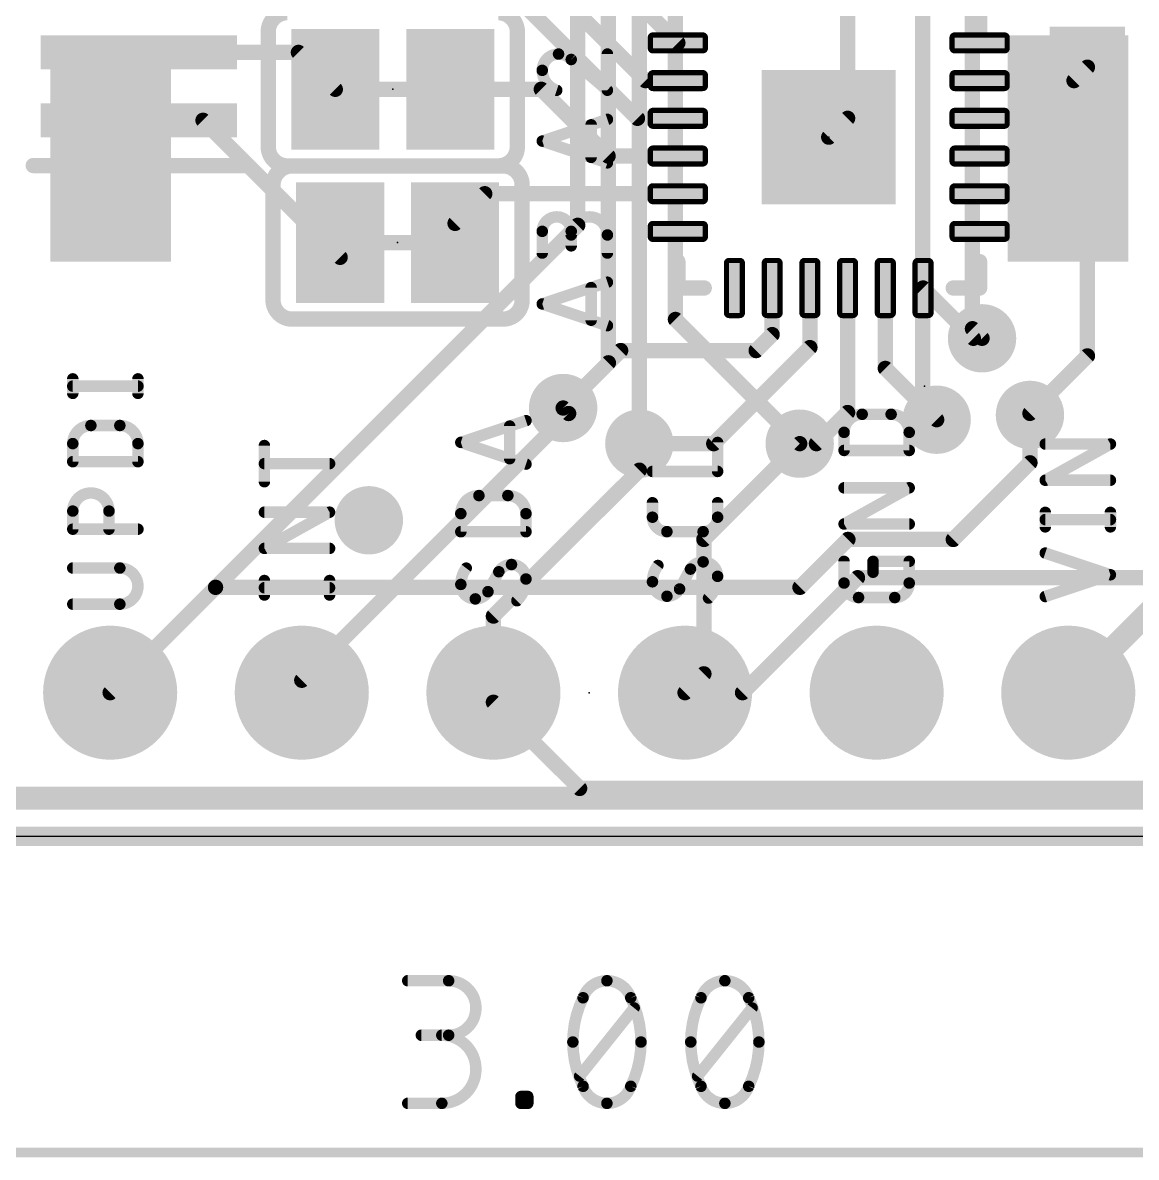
# Model space of a CAD drawing. Extents: x -44.1 to 38.2, y -17 to 24.8.
# Drawn here: x -7.51 to 7.25, y -15.05 to -0.01 of the extents above; entities that cross this region are included whole.
import ezdxf

# ---------------------------------------------------------------- set-up
doc = ezdxf.new("R2010")
doc.units = 0
for name, color, linetype in [('1', 12, 'CONTINUOUS'), ('16', 5, 'CONTINUOUS'), ('17', 110, 'CONTINUOUS'), ('18', 110, 'CONTINUOUS'), ('20', 53, 'CONTINUOUS'), ('21', 40, 'CONTINUOUS'), ('23', 40, 'CONTINUOUS'), ('24', 6, 'CONTINUOUS'), ('47', 253, 'CONTINUOUS')]:
    doc.layers.add(name, color=color, linetype=linetype)

# ---------------------------------------------------------------- blocks, each defined once
blk = doc.blocks.new('RECT128000X44800R50')
at = {"const_width": 0.07}
blk.add_lwpolyline([(0.365, -0.07), (0.365, 0.07, 0.4142), (0.33, 0.105), (-0.33, 0.105, 0.4142), (-0.365, 0.07), (-0.365, -0.07, 0.4142), (-0.33, -0.105), (0.33, -0.105, 0.4142)], format="xyb", close=True, dxfattribs=at)
blk.add_solid([(-0.3475, -0.0875), (0.3475, -0.0875), (-0.3475, 0.0875), (0.3475, 0.0875)])
blk = doc.blocks.new('RECT')
blk.add_solid([(-0.5, -0.5), (0.5, -0.5), (-0.5, 0.5), (0.5, 0.5)])
blk = doc.blocks.new('ROUNDP')
at = {"const_width": 0.5}
blk.add_lwpolyline([(0, -0.25, 1), (0, 0.25, 1), (0, -0.25)], format="xyb", dxfattribs=at)
blk = doc.blocks.new('ROUNDV')
at = {"const_width": 0.5}
blk.add_lwpolyline([(0, -0.25, 1), (0, 0.25, 1), (0, -0.25)], format="xyb", dxfattribs=at)

msp = doc.modelspace()

# ---------------------------------------------------------------- linework, layer by layer
at = {"layer": '1'}
for points, const_width in [([(5.175, 3.79), (5.175, -0.274)], 0.2032), ([(0.639, -1.274), (-1.778, 1.143)], 0.2032), ([(-0.222, 1.123), (1.175, -0.274)], 0.2032), ([(-0.635, 0.6059), (0.745, -0.774)], 0.2032), ([(3.425, 0.476), (3.425, -1.274)], 0.2032), ([(-5.119, -0.4), (-3.8545, -0.4)], 0.2032), ([(-3.8545, -0.4), (-3.3655, -0.889)], 0.2032), ([(6.426, -0.774), (6.604, -0.596)], 0.2032), ([(6.604, -0.596), (6.604, -4.4244)], 0.2032), ([(0.745, -0.774), (1.175, -0.774)], 0.2032), ([(5.175, -0.774), (6.426, -0.774)], 0.2032), ([(-1.8415, -0.889), (-0.635, -0.889)], 0.2032), ([(-0.635, -0.889), (0.25, -1.774)], 0.2032), ([(-3.302, -3.117), (-5.119, -1.3)], 0.2032), ([(1.175, -1.274), (0.639, -1.274)], 0.2032), ([(3.425, -1.274), (3.175, -1.524)], 0.2032), ([(0.25, -1.774), (1.175, -1.774)], 0.2032), ([(-1.385, -2.274), (-1.778, -2.667)], 0.2032), ([(-1.385, -2.274), (1.175, -2.274)], 0.2032), ([(-1.778, -2.921), (-1.778, -2.667)], 0.2032), ([(-3.302, -2.921), (-3.302, -3.117)], 0.2032), ([(2.425, -3.524), (2.425, -4.1417)], 0.2032), ([(2.925, -3.524), (2.925, -4.314)], 0.2032), ([(3.425, -3.524), (3.425, -5.175)], 0.2032), ([(3.925, -3.524), (3.925, -4.5901)], 0.2032), ([(4.425, -3.524), (5.092, -4.191)], 0.2032), ([(2.425, -4.1417), (2.2132, -4.3535)], 0.2032), ([(2.925, -4.314), (1.651, -5.588)], 0.2032), ([(5.092, -4.191), (5.207, -4.191)], 0.2032), ([(0.4165, -4.3535), (-0.3455, -5.1155)], 0.2032), ([(2.2132, -4.3535), (0.4165, -4.3535)], 0.2032), ([(6.604, -4.4244), (5.842, -5.1864)], 0.2032), ([(4.6054, -5.2705), (3.925, -4.5901)], 0.2032), ([(-0.2726, -5.1884), (-3.81, -8.7257)], 0.2032), ([(-0.3455, -5.1155), (-0.2726, -5.1884)], 0.2032), ([(3.425, -5.175), (3.012, -5.588)], 0.2032), ([(5.842, -5.1864), (5.842, -5.207)], 0.2032), ([(0.6644, -5.588), (1.651, -5.588)], 0.2032), ([(0.6644, -5.588), (0.6644, -5.9396)], 0.2032), ([(1.52, -6.858), (2.79, -5.588)], 0.2032), ([(2.79, -5.588), (3.012, -5.588)], 0.2032), ([(0.6644, -5.9396), (-1.27, -7.874)], 0.2032), ([(1.52, -6.858), (1.52, -8.64)], 0.2032), ([(6.35, -8.89), (8.255, -6.985)], 0.3048), ([(-1.27, -7.874), (-1.27, -8.89)], 0.2032), ([(1.27, -8.89), (1.52, -8.64)], 0.2032), ([(-3.81, -8.89), (-3.81, -8.7257)], 0.2032), ([(-1.27, -8.89), (-1.27, -9.017)], 0.2032), ([(-0.127, -10.16), (-1.27, -9.017)], 0.2032), ([(13.589, -10.16), (-0.127, -10.16)], 0.2032), ([(38.1, -10.795), (-38.1, -10.795)], 0.254)]:
    msp.add_lwpolyline(points, dxfattribs=dict(at, const_width=const_width))
for points, const_width in [([(-5.119, -0.3492, 1), (-5.119, -0.4508)], 0.1016), ([(-3.8186, -0.3641, 1), (-3.8904, -0.4359)], 0.1016), ([(-3.8545, -0.4508, 1), (-3.8545, -0.3492)], 0.1016), ([(1.1391, -0.3099, 1), (1.2109, -0.2381)], 0.1016), ([(5.1242, -0.274, 1), (5.2258, -0.274)], 0.1016), ([(6.6548, -0.596, 1), (6.5532, -0.596)], 0.1016), ([(6.6399, -0.6319, 1), (6.5681, -0.5601)], 0.1016), ([(0.745, -0.7232, 1), (0.745, -0.8248)], 0.1016), ([(0.709, -0.8099, 1), (0.7809, -0.7381)], 0.1016), ([(1.175, -0.8248, 1), (1.175, -0.7232)], 0.1016), ([(5.175, -0.7232, 1), (5.175, -0.8248)], 0.1016), ([(6.3901, -0.7381, 1), (6.4619, -0.8099)], 0.1016), ([(6.426, -0.8248, 1), (6.426, -0.7232)], 0.1016), ([(-3.4014, -0.9249, 1), (-3.3296, -0.8531)], 0.1016), ([(-1.8415, -0.8382, 1), (-1.8415, -0.9398)], 0.1016), ([(-0.5991, -0.8531, 1), (-0.6709, -0.9249)], 0.1016), ([(-0.635, -0.9398, 1), (-0.635, -0.8382)], 0.1016), ([(-5.0831, -1.2641, 1), (-5.1549, -1.3359)], 0.1016), ([(0.639, -1.2232, 1), (0.639, -1.3248)], 0.1016), ([(0.6031, -1.3099, 1), (0.6749, -1.2381)], 0.1016), ([(1.175, -1.3248, 1), (1.175, -1.2232)], 0.1016), ([(3.4609, -1.3099, 1), (3.3891, -1.2381)], 0.1016), ([(3.3742, -1.274, 1), (3.4758, -1.274)], 0.1016), ([(3.1391, -1.4881, 1), (3.2109, -1.5599)], 0.1016), ([(0.25, -1.7232, 1), (0.25, -1.8248)], 0.1016), ([(0.2141, -1.8099, 1), (0.2859, -1.7381)], 0.1016), ([(1.175, -1.8248, 1), (1.175, -1.7232)], 0.1016), ([(-1.385, -2.2232, 1), (-1.385, -2.3248)], 0.1016), ([(-1.3491, -2.3099, 1), (-1.4209, -2.2381)], 0.1016), ([(1.175, -2.3248, 1), (1.175, -2.2232)], 0.1016), ([(-1.7272, -2.667, 1), (-1.8288, -2.667)], 0.1016), ([(-1.8139, -2.6311, 1), (-1.7421, -2.7029)], 0.1016), ([(-3.2512, -2.921, 1), (-3.3528, -2.921)], 0.1016), ([(-1.8288, -2.921, 1), (-1.7272, -2.921)], 0.1016), ([(-3.3528, -3.117, 1), (-3.2512, -3.117)], 0.1016), ([(-3.3379, -3.1529, 1), (-3.2661, -3.0811)], 0.1016), ([(2.4758, -3.524, 1), (2.3742, -3.524)], 0.1016), ([(2.9758, -3.524, 1), (2.8742, -3.524)], 0.1016), ([(3.4758, -3.524, 1), (3.3742, -3.524)], 0.1016), ([(3.9758, -3.524, 1), (3.8742, -3.524)], 0.1016), ([(4.4609, -3.4881, 1), (4.3891, -3.5599)], 0.1016), ([(2.4609, -4.1776, 1), (2.3891, -4.1058)], 0.1016), ([(2.3742, -4.1417, 1), (2.4758, -4.1417)], 0.1016), ([(2.9609, -4.3499, 1), (2.8891, -4.2781)], 0.1016), ([(5.092, -4.1402, 1), (5.092, -4.2418)], 0.1016), ([(5.0561, -4.2269, 1), (5.1279, -4.1551)], 0.1016), ([(5.207, -4.2418, 1), (5.207, -4.1402)], 0.1016), ([(0.4165, -4.3027, 1), (0.4165, -4.4043)], 0.1016), ([(0.4524, -4.3894, 1), (0.3806, -4.3176)], 0.1016), ([(2.1773, -4.3176, 1), (2.2491, -4.3894)], 0.1016), ([(2.2132, -4.4043, 1), (2.2132, -4.3027)], 0.1016), ([(2.8742, -4.314, 1), (2.9758, -4.314)], 0.1016), ([(6.6399, -4.4604, 1), (6.5681, -4.3885)], 0.1016), ([(3.9609, -4.5542, 1), (3.8891, -4.626)], 0.1016), ([(6.5532, -4.4244, 1), (6.6548, -4.4244)], 0.1016), ([(3.8742, -4.5901, 1), (3.9758, -4.5901)], 0.1016), ([(-0.3096, -5.0796, 1), (-0.3814, -5.1514)], 0.1016), ([(-0.3814, -5.0796, 1), (-0.3096, -5.1514)], 0.1016), ([(-0.2367, -5.2243, 1), (-0.3086, -5.1524)], 0.1016), ([(-0.3086, -5.2243, 1), (-0.2367, -5.1524)], 0.1016), ([(3.4609, -5.2109, 1), (3.3891, -5.1391)], 0.1016), ([(5.8928, -5.1864, 1), (5.7912, -5.1864)], 0.1016), ([(5.8061, -5.1505, 1), (5.8779, -5.2224)], 0.1016), ([(3.3742, -5.175, 1), (3.4758, -5.175)], 0.1016), ([(4.5695, -5.3064, 1), (4.6413, -5.2346)], 0.1016), ([(5.7912, -5.207, 1), (5.8928, -5.207)], 0.1016), ([(0.6644, -5.5372, 1), (0.6644, -5.6388)], 0.1016), ([(0.7152, -5.588, 1), (0.6136, -5.588)], 0.1016), ([(1.6151, -5.5521, 1), (1.6869, -5.6239)], 0.1016), ([(1.651, -5.6388, 1), (1.651, -5.5372)], 0.1016), ([(2.79, -5.5372, 1), (2.79, -5.6388)], 0.1016), ([(2.8259, -5.6239, 1), (2.7541, -5.5521)], 0.1016), ([(2.9761, -5.5521, 1), (3.0479, -5.6239)], 0.1016), ([(3.012, -5.6388, 1), (3.012, -5.5372)], 0.1016), ([(0.7003, -5.9755, 1), (0.6285, -5.9037)], 0.1016), ([(0.6136, -5.9396, 1), (0.7152, -5.9396)], 0.1016), ([(1.5708, -6.858, 1), (1.4692, -6.858)], 0.1016), ([(1.4841, -6.8221, 1), (1.5559, -6.8939)], 0.1016), ([(-1.2192, -7.874, 1), (-1.3208, -7.874)], 0.1016), ([(-1.3059, -7.8381, 1), (-1.2341, -7.9099)], 0.1016), ([(1.5559, -8.6759, 1), (1.4841, -8.6041)], 0.1016), ([(-3.7592, -8.7257, 1), (-3.8608, -8.7257)], 0.1016), ([(-3.8459, -8.6898, 1), (-3.7741, -8.7616)], 0.1016), ([(1.4692, -8.64, 1), (1.5708, -8.64)], 0.1016), ([(-3.8608, -8.89, 1), (-3.7592, -8.89)], 0.1016), ([(-1.2192, -8.89, 1), (-1.3208, -8.89)], 0.1016), ([(-1.3208, -8.89, 1), (-1.2192, -8.89)], 0.1016), ([(1.2341, -8.8541, 1), (1.3059, -8.9259)], 0.1016), ([(6.2961, -8.8361, 1), (6.4039, -8.9439)], 0.1524), ([(-1.2341, -8.9811, 1), (-1.3059, -9.0529)], 0.1016), ([(-1.3208, -9.017, 1), (-1.2192, -9.017)], 0.1016), ([(-0.127, -10.1092, 1), (-0.127, -10.2108)], 0.1016), ([(-0.1629, -10.1959, 1), (-0.0911, -10.1241)], 0.1016)]:
    msp.add_lwpolyline(points, format="xyb", dxfattribs=dict(at, const_width=const_width))
at = {"layer": '16'}
for points, const_width in [([(1.143, 8.763), (1.143, -3.941)], 0.2032), ([(0.6644, 7.3366), (0.6644, -5.588)], 0.2032), ([(0.254, 6.985), (0.254, -4.516)], 0.2032), ([(-0.1524, 6.6897), (-0.1524, -2.6924)], 0.2032), ([(4.4196, 3.4036), (4.4196, -5.2705)], 0.2032), ([(5.08, 3.4893), (5.08, -4.064)], 0.2032), ([(-0.1524, -2.6924), (-4.953, -7.493)], 0.2032), ([(1.143, -3.941), (2.79, -5.588)], 0.2032), ([(5.207, -4.191), (5.08, -4.064)], 0.2032), ([(0.254, -4.516), (-0.3455, -5.1155)], 0.2032), ([(5.842, -5.842), (5.842, -5.207)], 0.2032), ([(4.6054, -5.2705), (4.4196, -5.2705)], 0.2032), ([(5.842, -5.842), (4.826, -6.858)], 0.2032), ([(2.794, -7.493), (3.429, -6.858)], 0.2032), ([(3.429, -6.858), (4.826, -6.858)], 0.2032), ([(3.556, -7.366), (2.032, -8.89)], 0.2032), ([(7.366, -7.366), (3.556, -7.366)], 0.2032), ([(-4.953, -7.493), (-6.35, -8.89)], 0.2032), ([(-4.953, -7.493), (2.794, -7.493)], 0.2032), ([(2.032, -8.89), (1.27, -8.89)], 0.2032), ([(-11.43, -10.287), (8.803, -10.287)], 0.3048), ([(38.1, -10.795), (-38.1, -10.795)], 0.254)]:
    msp.add_lwpolyline(points, dxfattribs=dict(at, const_width=const_width))
at = {"layer": '16', "const_width": 0.1016}
for points in [[(-0.2032, -2.6924, 1), (-0.1016, -2.6924)], [(-0.1165, -2.7283, 1), (-0.1883, -2.6565)], [(1.1789, -3.9051, 1), (1.1071, -3.9769)], [(1.0922, -3.941, 1), (1.1938, -3.941)], [(5.1159, -4.0281, 1), (5.0441, -4.0999)], [(5.0292, -4.064, 1), (5.1308, -4.064)], [(5.1711, -4.2269, 1), (5.2429, -4.1551)], [(0.2032, -4.516, 1), (0.3048, -4.516)], [(0.2899, -4.5519, 1), (0.2181, -4.4801)], [(-0.3814, -5.0796, 1), (-0.3096, -5.1514)], [(5.8928, -5.207, 1), (5.7912, -5.207)], [(4.4196, -5.2197, 1), (4.4196, -5.3213)], [(4.3688, -5.2705, 1), (4.4704, -5.2705)], [(4.6054, -5.3213, 1), (4.6054, -5.2197)], [(0.6136, -5.588, 1), (0.7152, -5.588)], [(2.7541, -5.6239, 1), (2.8259, -5.5521)], [(5.7912, -5.842, 1), (5.8928, -5.842)], [(5.8779, -5.8779, 1), (5.8061, -5.8061)], [(3.429, -6.8072, 1), (3.429, -6.9088)], [(3.4649, -6.8939, 1), (3.3931, -6.8221)], [(4.826, -6.9088, 1), (4.826, -6.8072)], [(4.7901, -6.8221, 1), (4.8619, -6.8939)], [(3.556, -7.3152, 1), (3.556, -7.4168)], [(3.5919, -7.4019, 1), (3.5201, -7.3301)], [(-4.953, -7.4422, 1), (-4.953, -7.5438)], [(-4.9889, -7.4571, 1), (-4.9171, -7.5289)], [(-4.9171, -7.5289, 1), (-4.9889, -7.4571)], [(2.7581, -7.4571, 1), (2.8299, -7.5289)], [(2.794, -7.5438, 1), (2.794, -7.4422)], [(-6.3859, -8.8541, 1), (-6.3141, -8.9259)], [(1.27, -8.8392, 1), (1.27, -8.9408)], [(1.9961, -8.8541, 1), (2.0679, -8.9259)], [(2.032, -8.9408, 1), (2.032, -8.8392)]]:
    msp.add_lwpolyline(points, format="xyb", dxfattribs=at)
at = {"layer": '20'}
msp.add_line((35.56, -10.795), (-35.56, -10.795), dxfattribs=at)
at = {"layer": '21'}
for points, const_width in [([(-4.0005, 0.127, 0.4142), (-4.2545, -0.127)], 0.2032), ([(-0.9525, -0.127, 0.4142), (-1.2065, 0.127)], 0.2032), ([(-4.2037, -0.127, 1), (-4.3053, -0.127)], 0.1016), ([(-4.3053, -0.127, 1), (-4.2037, -0.127)], 0.1016), ([(-0.9017, -0.127, 1), (-1.0033, -0.127)], 0.1016), ([(-1.0033, -0.127, 1), (-0.9017, -0.127)], 0.1016), ([(-0.4064, -0.4219, 0.4142), (-0.6223, -0.6378)], 0.1524), ([(-0.2385, -0.4939, 0.2053), (-0.4064, -0.4219)], 0.1524), ([(-0.4064, -0.3838, 1), (-0.4064, -0.46)], 0.0762), ([(-0.4064, -0.46, 1), (-0.4064, -0.3838)], 0.0762), ([(-0.2138, -0.4649, 1), (-0.2632, -0.5229)], 0.0762), ([(-0.2661, -0.5202, 1), (-0.2109, -0.4676)], 0.0762), ([(0.2794, -0.4219, 1), (0.2032, -0.4219)], 0.0762), ([(-0.6223, -0.6378, 0.3252), (-0.4304, -0.9017)], 0.1524), ([(-0.5842, -0.6378, 1), (-0.6604, -0.6378)], 0.0762), ([(-0.6604, -0.6378, 1), (-0.5842, -0.6378)], 0.0762), ([(-0.4421, -0.9379, 1), (-0.4186, -0.8655)], 0.0762), ([(0.2032, -0.9017, 1), (0.2794, -0.9017)], 0.0762), ([(0.2166, -0.9307, 1), (0.266, -0.8727)], 0.0762), ([(0.0635, -1.3603, 1), (-0.0127, -1.3603)], 0.0762), ([(0.2533, -1.3245, 1), (0.2293, -1.2522)], 0.0762), ([(-0.6103, -1.5401, 1), (-0.6343, -1.6124)], 0.0762), ([(-0.6343, -1.5401, 1), (-0.6103, -1.6124)], 0.0762), ([(-4.2545, -1.651, 0.4142), (-4.0005, -1.905)], 0.2032), ([(-4.2037, -1.651, 1), (-4.3053, -1.651)], 0.1016), ([(-4.3053, -1.651, 1), (-4.2037, -1.651)], 0.1016), ([(-1.2065, -1.905, 0.4142), (-0.9525, -1.651)], 0.2032), ([(-0.9017, -1.651, 1), (-1.0033, -1.651)], 0.1016), ([(-1.0033, -1.651, 1), (-0.9017, -1.651)], 0.1016), ([(-7.369, -1.8492, 1), (-7.369, -1.9508)], 0.1016), ([(-4.569, -1.9508, 1), (-4.569, -1.8492)], 0.1016), ([(-3.937, -1.905, 0.4142), (-4.191, -2.159)], 0.2032), ([(-4.0005, -1.8542, 1), (-4.0005, -1.9558)], 0.1016), ([(-4.0005, -1.9558, 1), (-4.0005, -1.8542)], 0.1016), ([(-3.937, -1.8542, 1), (-3.937, -1.9558)], 0.1016), ([(-3.937, -1.9558, 1), (-3.937, -1.8542)], 0.1016), ([(-1.2065, -1.8542, 1), (-1.2065, -1.9558)], 0.1016), ([(-1.2065, -1.9558, 1), (-1.2065, -1.8542)], 0.1016), ([(-0.889, -2.159, 0.4142), (-1.143, -1.905)], 0.2032), ([(-1.143, -1.8542, 1), (-1.143, -1.9558)], 0.1016), ([(-1.143, -1.9558, 1), (-1.143, -1.8542)], 0.1016), ([(-0.0127, -1.7921, 1), (0.0635, -1.7921)], 0.0762), ([(0.2293, -1.9002, 1), (0.2533, -1.8279)], 0.0762), ([(-4.1402, -2.159, 1), (-4.2418, -2.159)], 0.1016), ([(-0.8382, -2.159, 1), (-0.9398, -2.159)], 0.1016), ([(-4.2418, -2.159, 1), (-4.1402, -2.159)], 0.1016), ([(-0.9398, -2.159, 1), (-0.8382, -2.159)], 0.1016), ([(-0.2385, -2.7728, 1), (-0.6223, -2.7728)], 0.1524), ([(0.2413, -2.8208, 1), (-0.2385, -2.8208)], 0.1524), ([(-0.5842, -2.7728, 1), (-0.6604, -2.7728)], 0.0762), ([(-0.2004, -2.7728, 1), (-0.2766, -2.7728)], 0.0762), ([(-0.6604, -2.7728, 1), (-0.5842, -2.7728)], 0.0762), ([(-0.2766, -2.7728, 1), (-0.2004, -2.7728)], 0.0762), ([(-0.2766, -2.8208, 1), (-0.2004, -2.8208)], 0.0762), ([(0.2794, -2.8208, 1), (0.2032, -2.8208)], 0.0762), ([(0.2032, -2.8208, 1), (0.2794, -2.8208)], 0.0762), ([(-0.2766, -2.9647, 1), (-0.2004, -2.9647)], 0.0762), ([(-0.6604, -3.0607, 1), (-0.5842, -3.0607)], 0.0762), ([(0.2032, -3.0607, 1), (0.2794, -3.0607)], 0.0762), ([(1.2258, -3.174, 1), (1.1242, -3.174)], 0.1016), ([(5.2258, -3.174, 1), (5.1242, -3.174)], 0.1016), ([(0.0635, -3.5193, 1), (-0.0127, -3.5193)], 0.0762), ([(0.2533, -3.4835, 1), (0.2293, -3.4112)], 0.0762), ([(1.175, -3.4732, 1), (1.175, -3.5748)], 0.1016), ([(1.525, -3.5748, 1), (1.525, -3.4732)], 0.1016), ([(4.825, -3.4732, 1), (4.825, -3.5748)], 0.1016), ([(5.175, -3.5748, 1), (5.175, -3.4732)], 0.1016), ([(-4.191, -3.683, 0.4142), (-3.937, -3.937)], 0.2032), ([(-4.1402, -3.683, 1), (-4.2418, -3.683)], 0.1016), ([(-1.143, -3.937, 0.4142), (-0.889, -3.683)], 0.2032), ([(-0.8382, -3.683, 1), (-0.9398, -3.683)], 0.1016), ([(1.1242, -3.524, 1), (1.2258, -3.524)], 0.1016), ([(5.1242, -3.524, 1), (5.2258, -3.524)], 0.1016), ([(-4.2418, -3.683, 1), (-4.1402, -3.683)], 0.1016), ([(-0.9398, -3.683, 1), (-0.8382, -3.683)], 0.1016), ([(-0.6103, -3.6991, 1), (-0.6343, -3.7714)], 0.0762), ([(-0.6343, -3.6991, 1), (-0.6103, -3.7714)], 0.0762), ([(-3.937, -3.8862, 1), (-3.937, -3.9878)], 0.1016), ([(-3.937, -3.9878, 1), (-3.937, -3.8862)], 0.1016), ([(-1.143, -3.8862, 1), (-1.143, -3.9878)], 0.1016), ([(-1.143, -3.9878, 1), (-1.143, -3.8862)], 0.1016), ([(-0.0127, -3.9511, 1), (0.0635, -3.9511)], 0.0762), ([(0.2293, -4.0592, 1), (0.2533, -3.9869)], 0.0762), ([(-6.8072, -4.7292, 1), (-6.8834, -4.7292)], 0.0762), ([(-5.9436, -4.7292, 1), (-6.0198, -4.7292)], 0.0762), ([(-6.8453, -4.7871, 1), (-6.8453, -4.8633)], 0.0762), ([(-5.9817, -4.8633, 1), (-5.9817, -4.7871)], 0.0762), ([(-6.8834, -4.9211, 1), (-6.8072, -4.9211)], 0.0762), ([(-6.0198, -4.9211, 1), (-5.9436, -4.9211)], 0.0762), ([(-0.8262, -5.3196, 1), (-0.8502, -5.2473)], 0.0762), ([(3.6181, -5.1983, 0.4142), (3.3782, -5.4381)], 0.1524), ([(3.6181, -5.1602, 1), (3.6181, -5.2364)], 0.0762), ([(3.6181, -5.2364, 1), (3.6181, -5.1602)], 0.0762), ([(4.2418, -5.4381, 0.4142), (4.0019, -5.1983)], 0.1524), ([(4.0019, -5.1602, 1), (4.0019, -5.2364)], 0.0762), ([(4.0019, -5.2364, 1), (4.0019, -5.1602)], 0.0762), ([(-6.6054, -5.3473, 0.4142), (-6.8453, -5.5872)], 0.1524), ([(-6.6054, -5.3092, 1), (-6.6054, -5.3854)], 0.0762), ([(-6.6054, -5.3854, 1), (-6.6054, -5.3092)], 0.0762), ([(-5.9817, -5.5872, 0.4142), (-6.2216, -5.3473)], 0.1524), ([(-6.2216, -5.3092, 1), (-6.2216, -5.3854)], 0.0762), ([(-6.2216, -5.3854, 1), (-6.2216, -5.3092)], 0.0762), ([(-1.016, -5.3555, 1), (-1.0922, -5.3555)], 0.0762), ([(3.4163, -5.4381, 1), (3.3401, -5.4381)], 0.0762), ([(3.3401, -5.4381, 1), (3.4163, -5.4381)], 0.0762), ([(4.2799, -5.4381, 1), (4.2037, -5.4381)], 0.0762), ([(4.2037, -5.4381, 1), (4.2799, -5.4381)], 0.0762), ([(-6.8072, -5.5872, 1), (-6.8834, -5.5872)], 0.0762), ([(-6.8834, -5.5872, 1), (-6.8072, -5.5872)], 0.0762), ([(-5.9436, -5.5872, 1), (-6.0198, -5.5872)], 0.0762), ([(-6.0198, -5.5872, 1), (-5.9436, -5.5872)], 0.0762), ([(-4.2672, -5.6131, 1), (-4.3434, -5.6131)], 0.0762), ([(-1.6898, -5.5352, 1), (-1.7138, -5.6075)], 0.0762), ([(-1.7138, -5.5352, 1), (-1.6898, -5.6075)], 0.0762), ([(1.7399, -5.5726, 1), (1.6637, -5.5726)], 0.0762), ([(6.0452, -5.5553, 1), (6.0452, -5.6315)], 0.0762), ([(6.9273, -5.6267, 1), (6.8903, -5.5601)], 0.0762), ([(6.9088, -5.6315, 1), (6.9088, -5.5553)], 0.0762), ([(3.3782, -5.6399, 1), (3.3782, -5.7161)], 0.0762), ([(3.3401, -5.678, 1), (3.4163, -5.678)], 0.0762), ([(4.2037, -5.678, 1), (4.2799, -5.678)], 0.0762), ([(4.2418, -5.7161, 1), (4.2418, -5.6399)], 0.0762), ([(-6.8453, -5.7889, 1), (-6.8453, -5.8651)], 0.0762), ([(-6.8834, -5.827, 1), (-6.8072, -5.827)], 0.0762), ([(-6.0198, -5.827, 1), (-5.9436, -5.827)], 0.0762), ([(-5.9817, -5.8651, 1), (-5.9817, -5.7889)], 0.0762), ([(-4.3053, -5.8149, 1), (-4.3053, -5.8911)], 0.0762), ([(-3.4417, -5.8911, 1), (-3.4417, -5.8149)], 0.0762), ([(-1.0922, -5.7873, 1), (-1.016, -5.7873)], 0.0762), ([(-0.8502, -5.8954, 1), (-0.8262, -5.8231)], 0.0762), ([(0.8382, -5.9183, 1), (0.8382, -5.9945)], 0.0762), ([(1.6637, -5.9564, 1), (1.7399, -5.9564)], 0.0762), ([(1.7018, -5.9945, 1), (1.7018, -5.9183)], 0.0762), ([(6.0452, -6.035, 1), (6.0452, -6.1112)], 0.0762), ([(6.0267, -6.0398, 1), (6.0637, -6.1064)], 0.0762), ([(6.9088, -6.1112, 1), (6.9088, -6.035)], 0.0762), ([(-6.3655, -6.4821, 1), (-6.8453, -6.4821)], 0.1524), ([(-4.3434, -6.0929, 1), (-4.2672, -6.0929)], 0.0762), ([(3.3782, -6.1355, 1), (3.3782, -6.2117)], 0.0762), ([(4.2603, -6.2069, 1), (4.2233, -6.1403)], 0.0762), ([(4.2418, -6.2117, 1), (4.2418, -6.1355)], 0.0762), ([(-1.4619, -6.2763, 0.4142), (-1.7018, -6.5162)], 0.1524), ([(-1.4619, -6.2382, 1), (-1.4619, -6.3144)], 0.0762), ([(-1.4619, -6.3144, 1), (-1.4619, -6.2382)], 0.0762), ([(-0.8382, -6.5162, 0.4142), (-1.0781, -6.2763)], 0.1524), ([(-1.0781, -6.2382, 1), (-1.0781, -6.3144)], 0.0762), ([(-1.0781, -6.3144, 1), (-1.0781, -6.2382)], 0.0762), ([(0.8763, -6.3715, 1), (0.8001, -6.3715)], 0.0762), ([(1.7399, -6.3715, 1), (1.6637, -6.3715)], 0.0762), ([(-6.8072, -6.4821, 1), (-6.8834, -6.4821)], 0.0762), ([(-6.8834, -6.4821, 1), (-6.8072, -6.4821)], 0.0762), ([(-6.3274, -6.4821, 1), (-6.4036, -6.4821)], 0.0762), ([(-6.4036, -6.4821, 1), (-6.3274, -6.4821)], 0.0762), ([(-4.3053, -6.4589, 1), (-4.3053, -6.5351)], 0.0762), ([(-3.4232, -6.5303, 1), (-3.4602, -6.4637)], 0.0762), ([(-3.4417, -6.5351, 1), (-3.4417, -6.4589)], 0.0762), ([(-1.6637, -6.5162, 1), (-1.7399, -6.5162)], 0.0762), ([(-0.8001, -6.5162, 1), (-0.8763, -6.5162)], 0.0762), ([(6.0833, -6.4993, 1), (6.0071, -6.4993)], 0.0762), ([(6.9469, -6.4993, 1), (6.8707, -6.4993)], 0.0762), ([(-1.7399, -6.5162, 1), (-1.6637, -6.5162)], 0.0762), ([(-0.8763, -6.5162, 1), (-0.8001, -6.5162)], 0.0762), ([(0.8382, -6.5634, 0.4142), (1.0301, -6.7553)], 0.1524), ([(0.8763, -6.5634, 1), (0.8001, -6.5634)], 0.0762), ([(0.8001, -6.5634, 1), (0.8763, -6.5634)], 0.0762), ([(1.5099, -6.7553, 0.4142), (1.7018, -6.5634)], 0.1524), ([(1.7399, -6.5634, 1), (1.6637, -6.5634)], 0.0762), ([(1.6637, -6.5634, 1), (1.7399, -6.5634)], 0.0762), ([(3.3782, -6.6153, 1), (3.3782, -6.6915)], 0.0762), ([(3.3597, -6.6201, 1), (3.3967, -6.6867)], 0.0762), ([(4.2418, -6.6915, 1), (4.2418, -6.6153)], 0.0762), ([(6.0452, -6.5572, 1), (6.0452, -6.6334)], 0.0762), ([(6.9088, -6.6334, 1), (6.9088, -6.5572)], 0.0762), ([(-6.8453, -6.6839, 1), (-6.8453, -6.7601)], 0.0762), ([(-6.8834, -6.722, 1), (-6.8072, -6.722)], 0.0762), ([(-6.4036, -6.722, 1), (-6.3274, -6.722)], 0.0762), ([(-5.9817, -6.7601, 1), (-5.9817, -6.6839)], 0.0762), ([(-1.7018, -6.718, 1), (-1.7018, -6.7942)], 0.0762), ([(-1.7399, -6.7561, 1), (-1.6637, -6.7561)], 0.0762), ([(-0.8763, -6.7561, 1), (-0.8001, -6.7561)], 0.0762), ([(-0.8382, -6.7942, 1), (-0.8382, -6.718)], 0.0762), ([(1.0301, -6.7172, 1), (1.0301, -6.7934)], 0.0762), ([(1.0301, -6.7934, 1), (1.0301, -6.7172)], 0.0762), ([(1.5099, -6.7172, 1), (1.5099, -6.7934)], 0.0762), ([(1.5099, -6.7934, 1), (1.5099, -6.7172)], 0.0762), ([(6.0071, -6.6912, 1), (6.0833, -6.6912)], 0.0762), ([(6.8707, -6.6912, 1), (6.9469, -6.6912)], 0.0762), ([(-4.3053, -6.9387, 1), (-4.3053, -7.0149)], 0.0762), ([(-4.3238, -6.9435, 1), (-4.2868, -7.0101)], 0.0762), ([(-3.4417, -7.0149, 1), (-3.4417, -6.9387)], 0.0762), ([(6.0572, -7.0028, 1), (6.0332, -7.075)], 0.0762), ([(-6.8453, -7.1989, 1), (-6.8453, -7.2751)], 0.0762), ([(-6.2216, -7.7168, 1), (-6.2216, -7.237)], 0.1524), ([(-6.2216, -7.1989, 1), (-6.2216, -7.2751)], 0.0762), ([(-6.2216, -7.2751, 1), (-6.2216, -7.1989)], 0.0762), ([(-1.6298, -7.2387, 0.1623), (-1.7018, -7.4546)], 0.1524), ([(-1.5994, -7.2616, 1), (-1.6603, -7.2159)], 0.0762), ([(-1.0301, -7.1907, 0.2656), (-1.198, -7.2867)], 0.1524), ([(-1.1646, -7.3049, 1), (-1.2315, -7.2684)], 0.0762), ([(-0.8382, -7.3826, 0.4142), (-1.0301, -7.1907)], 0.1524), ([(-1.0301, -7.1526, 1), (-1.0301, -7.2288)], 0.0762), ([(-1.0301, -7.2288, 1), (-1.0301, -7.1526)], 0.0762), ([(0.9102, -7.2036, 0.1623), (0.8382, -7.4195)], 0.1524), ([(0.9406, -7.2265, 1), (0.8797, -7.1807)], 0.0762), ([(1.3091, -7.2322, 1), (1.3748, -7.2709)], 0.0762), ([(1.5099, -7.1556, 0.2656), (1.342, -7.2516)], 0.1524), ([(1.3754, -7.2698, 1), (1.3085, -7.2333)], 0.0762), ([(1.7018, -7.3475, 0.4142), (1.5099, -7.1556)], 0.1524), ([(1.5099, -7.1175, 1), (1.5099, -7.1937)], 0.0762), ([(1.5099, -7.1937, 1), (1.5099, -7.1175)], 0.0762), ([(3.4163, -7.149, 1), (3.3401, -7.149)], 0.0762), ([(3.8001, -7.149, 1), (3.7239, -7.149)], 0.0762), ([(3.762, -7.1109, 1), (3.762, -7.1871)], 0.0762), ([(4.2799, -7.149, 1), (4.2037, -7.149)], 0.0762), ([(4.2418, -7.1871, 1), (4.2418, -7.1109)], 0.0762), ([(-4.2672, -7.403, 1), (-4.3434, -7.403)], 0.0762), ([(-3.4036, -7.403, 1), (-3.4798, -7.403)], 0.0762), ([(-1.2309, -7.2673, 1), (-1.1652, -7.306)], 0.0762), ([(-0.9581, -7.6705, 0.2), (-0.8382, -7.3826)], 0.1524), ([(-0.8001, -7.3826, 1), (-0.8763, -7.3826)], 0.0762), ([(-0.8763, -7.3826, 1), (-0.8001, -7.3826)], 0.0762), ([(0.8382, -7.4195, 0.4142), (1.0301, -7.6114)], 0.1524), ([(0.8763, -7.4195, 1), (0.8001, -7.4195)], 0.0762), ([(1.5819, -7.6354, 0.2), (1.7018, -7.3475)], 0.1524), ([(1.7399, -7.3475, 1), (1.6637, -7.3475)], 0.0762), ([(1.6637, -7.3475, 1), (1.7399, -7.3475)], 0.0762), ([(3.3782, -7.4368, 0.4142), (3.5701, -7.6287)], 0.1524), ([(3.4163, -7.4368, 1), (3.3401, -7.4368)], 0.0762), ([(3.7239, -7.2929, 1), (3.8001, -7.2929)], 0.0762), ([(4.0499, -7.6287, 0.4142), (4.2418, -7.4368)], 0.1524), ([(4.2799, -7.4368, 1), (4.2037, -7.4368)], 0.0762), ([(6.9208, -7.3629, 1), (6.8968, -7.2906)], 0.0762), ([(6.8968, -7.3629, 1), (6.9208, -7.2906)], 0.0762), ([(-4.3053, -7.4608, 1), (-4.3053, -7.537)], 0.0762), ([(-3.4417, -7.537, 1), (-3.4417, -7.4608)], 0.0762), ([(-1.7018, -7.4546, 0.4142), (-1.5099, -7.6465)], 0.1524), ([(-1.6637, -7.4546, 1), (-1.7399, -7.4546)], 0.0762), ([(-1.7399, -7.4546, 1), (-1.6637, -7.4546)], 0.0762), ([(-1.5099, -7.6465, 0.2656), (-1.342, -7.5506)], 0.1524), ([(-1.3754, -7.5323, 1), (-1.3085, -7.5688)], 0.0762), ([(-1.3091, -7.5699, 1), (-1.3748, -7.5312)], 0.0762), ([(0.8001, -7.4195, 1), (0.8763, -7.4195)], 0.0762), ([(1.0301, -7.6114, 0.2656), (1.198, -7.5155)], 0.1524), ([(1.1646, -7.4972, 1), (1.2315, -7.5337)], 0.0762), ([(1.2309, -7.5348, 1), (1.1652, -7.4961)], 0.0762), ([(3.3401, -7.4368, 1), (3.4163, -7.4368)], 0.0762), ([(4.2037, -7.4368, 1), (4.2799, -7.4368)], 0.0762), ([(-6.8453, -7.6787, 1), (-6.8453, -7.7549)], 0.0762), ([(-6.2216, -7.6787, 1), (-6.2216, -7.7549)], 0.0762), ([(-6.2216, -7.7549, 1), (-6.2216, -7.6787)], 0.0762), ([(-4.3434, -7.5949, 1), (-4.2672, -7.5949)], 0.0762), ([(-3.4798, -7.5949, 1), (-3.4036, -7.5949)], 0.0762), ([(-1.5099, -7.6084, 1), (-1.5099, -7.6846)], 0.0762), ([(-1.5099, -7.6846, 1), (-1.5099, -7.6084)], 0.0762), ([(-0.985, -7.6435, 1), (-0.9313, -7.6976)], 0.0762), ([(1.0301, -7.5733, 1), (1.0301, -7.6495)], 0.0762), ([(1.0301, -7.6495, 1), (1.0301, -7.5733)], 0.0762), ([(1.555, -7.6084, 1), (1.6087, -7.6625)], 0.0762), ([(3.5701, -7.5906, 1), (3.5701, -7.6668)], 0.0762), ([(3.5701, -7.6668, 1), (3.5701, -7.5906)], 0.0762), ([(4.0499, -7.5906, 1), (4.0499, -7.6668)], 0.0762), ([(4.0499, -7.6668, 1), (4.0499, -7.5906)], 0.0762), ([(6.0332, -7.5785, 1), (6.0572, -7.6508)], 0.0762)]:
    msp.add_lwpolyline(points, format="xyb", dxfattribs=dict(at, const_width=const_width))
for points, const_width in [([(-4.2545, -0.127), (-4.2545, -1.651)], 0.2032), ([(-0.9525, -0.127), (-0.9525, -1.651)], 0.2032), ([(-0.2385, -0.4939), (0.2413, -0.9017)], 0.1524), ([(0.2413, -0.9017), (0.2413, -0.4219)], 0.1524), ([(-0.6223, -1.5762), (0.2413, -1.2883)], 0.1524), ([(0.0254, -1.3603), (0.0254, -1.7921)], 0.1524), ([(0.2413, -1.8641), (-0.6223, -1.5762)], 0.1524), ([(-4.569, -1.9), (-7.369, -1.9)], 0.2032), ([(-1.2065, -1.905), (-4.0005, -1.905)], 0.2032), ([(-3.937, -1.905), (-1.143, -1.905)], 0.2032), ([(-4.191, -2.159), (-4.191, -3.683)], 0.2032), ([(-0.889, -2.159), (-0.889, -3.683)], 0.2032), ([(-0.6223, -3.0607), (-0.6223, -2.7728)], 0.1524), ([(-0.2385, -2.7728), (-0.2385, -2.9647)], 0.1524), ([(0.2413, -3.0607), (0.2413, -2.8208)], 0.1524), ([(1.175, -3.174), (1.175, -3.524)], 0.2032), ([(5.175, -3.524), (5.175, -3.174)], 0.2032), ([(-0.6223, -3.7352), (0.2413, -3.4473)], 0.1524), ([(0.0254, -3.5193), (0.0254, -3.9511)], 0.1524), ([(1.525, -3.524), (1.175, -3.524)], 0.2032), ([(4.825, -3.524), (5.175, -3.524)], 0.2032), ([(0.2413, -4.0231), (-0.6223, -3.7352)], 0.1524), ([(-1.143, -3.937), (-3.937, -3.937)], 0.2032), ([(-6.8453, -4.9211), (-6.8453, -4.7292)], 0.1524), ([(-5.9817, -4.9211), (-5.9817, -4.7292)], 0.1524), ([(-6.8453, -4.8252), (-5.9817, -4.8252)], 0.1524), ([(-1.7018, -5.5714), (-0.8382, -5.2835)], 0.1524), ([(3.6181, -5.1983), (4.0019, -5.1983)], 0.1524), ([(-6.6054, -5.3473), (-6.2216, -5.3473)], 0.1524), ([(-1.0541, -5.3555), (-1.0541, -5.7873)], 0.1524), ([(3.3782, -5.678), (3.3782, -5.4381)], 0.1524), ([(4.2418, -5.4381), (4.2418, -5.678)], 0.1524), ([(-6.8453, -5.827), (-6.8453, -5.5872)], 0.1524), ([(-5.9817, -5.5872), (-5.9817, -5.827)], 0.1524), ([(-4.3053, -6.0929), (-4.3053, -5.6131)], 0.1524), ([(-0.8382, -5.8592), (-1.7018, -5.5714)], 0.1524), ([(1.7018, -5.9564), (1.7018, -5.5726)], 0.1524), ([(6.0452, -6.0731), (6.9088, -5.5934)], 0.1524), ([(6.9088, -5.5934), (6.0452, -5.5934)], 0.1524), ([(4.2418, -5.678), (3.3782, -5.678)], 0.1524), ([(-5.9817, -5.827), (-6.8453, -5.827)], 0.1524), ([(-3.4417, -5.853), (-4.3053, -5.853)], 0.1524), ([(0.8382, -5.9564), (1.7018, -5.9564)], 0.1524), ([(6.9088, -6.0731), (6.0452, -6.0731)], 0.1524), ([(3.3782, -6.6534), (4.2418, -6.1736)], 0.1524), ([(4.2418, -6.1736), (3.3782, -6.1736)], 0.1524), ([(-1.4619, -6.2763), (-1.0781, -6.2763)], 0.1524), ([(0.8382, -6.5634), (0.8382, -6.3715)], 0.1524), ([(1.7018, -6.3715), (1.7018, -6.5634)], 0.1524), ([(-6.8453, -6.722), (-6.8453, -6.4821)], 0.1524), ([(-6.3655, -6.4821), (-6.3655, -6.722)], 0.1524), ([(-4.3053, -6.9768), (-3.4417, -6.497)], 0.1524), ([(-3.4417, -6.497), (-4.3053, -6.497)], 0.1524), ([(-1.7018, -6.7561), (-1.7018, -6.5162)], 0.1524), ([(-0.8382, -6.5162), (-0.8382, -6.7561)], 0.1524), ([(6.0452, -6.6912), (6.0452, -6.4993)], 0.1524), ([(6.9088, -6.6912), (6.9088, -6.4993)], 0.1524), ([(4.2418, -6.6534), (3.3782, -6.6534)], 0.1524), ([(6.0452, -6.5953), (6.9088, -6.5953)], 0.1524), ([(-5.9817, -6.722), (-6.8453, -6.722)], 0.1524), ([(-0.8382, -6.7561), (-1.7018, -6.7561)], 0.1524), ([(1.5099, -6.7553), (1.0301, -6.7553)], 0.1524), ([(-3.4417, -6.9768), (-4.3053, -6.9768)], 0.1524), ([(6.9088, -7.3268), (6.0452, -7.0389)], 0.1524), ([(-6.2216, -7.237), (-6.8453, -7.237)], 0.1524), ([(-1.198, -7.2867), (-1.342, -7.5506)], 0.1524), ([(1.342, -7.2516), (1.198, -7.5155)], 0.1524), ([(3.3782, -7.4368), (3.3782, -7.149)], 0.1524), ([(3.762, -7.2929), (3.762, -7.149)], 0.1524), ([(3.762, -7.149), (4.2418, -7.149)], 0.1524), ([(4.2418, -7.149), (4.2418, -7.4368)], 0.1524), ([(-4.3053, -7.5949), (-4.3053, -7.403)], 0.1524), ([(-3.4417, -7.5949), (-3.4417, -7.403)], 0.1524), ([(6.0452, -7.6146), (6.9088, -7.3268)], 0.1524), ([(-4.3053, -7.4989), (-3.4417, -7.4989)], 0.1524), ([(-6.8453, -7.7168), (-6.2216, -7.7168)], 0.1524), ([(4.0499, -7.6287), (3.5701, -7.6287)], 0.1524)]:
    msp.add_lwpolyline(points, dxfattribs=dict(at, const_width=const_width))
at = {"layer": '23'}
for p in [(-2.6035, -0.889), (3.175, -1.524), (-2.54, -2.921)]:
    msp.add_point(p, dxfattribs=at)
at = {"layer": '24'}
for p in [(4.445, -4.826), (0, -8.89)]:
    msp.add_point(p, dxfattribs=at)
at = {"layer": '47'}
for points, const_width in [([(-2.4052, -12.7097), (-1.8633, -12.7097)], 0.1524), ([(-0.1265, -13.9741), (0.596, -13.0709)], 0.1524), ([(1.4366, -13.9741), (2.1591, -13.0709)], 0.1524), ([(-1.8633, -13.4322), (-2.2246, -13.4322)], 0.1524), ([(-2.4052, -14.3353), (-1.9536, -14.3353)], 0.1524), ([(-0.9046, -14.3353), (-0.9046, -14.245)], 0.1524), ([(-0.9046, -14.245), (-0.8143, -14.245)], 0.1524), ([(-0.8143, -14.3353), (-0.9046, -14.3353)], 0.1524), ([(-0.8143, -14.245), (-0.8143, -14.3353)], 0.1524), ([(38.035, -14.986), (-38.035, -14.986)], 0.13)]:
    msp.add_lwpolyline(points, dxfattribs=dict(at, const_width=const_width))
for points, const_width in [([(-2.4052, -12.6716, 1), (-2.4052, -12.7478)], 0.0762), ([(-1.8633, -13.4322, 1), (-1.8633, -12.7097)], 0.1524), ([(-1.8633, -12.6716, 1), (-1.8633, -12.7478)], 0.0762), ([(-1.8633, -12.7478, 1), (-1.8633, -12.6716)], 0.0762), ([(0.2347, -12.7097, 0.3205), (-0.0814, -12.9355)], 0.1524), ([(0.5508, -12.9355, 0.3205), (0.2347, -12.7097)], 0.1524), ([(0.2347, -12.6716, 1), (0.2347, -12.7478)], 0.0762), ([(0.2347, -12.7478, 1), (0.2347, -12.6716)], 0.0762), ([(1.7979, -12.7097, 0.3205), (1.4818, -12.9355)], 0.1524), ([(2.1139, -12.9355, 0.3205), (1.7979, -12.7097)], 0.1524), ([(1.7979, -12.6716, 1), (1.7979, -12.7478)], 0.0762), ([(1.7979, -12.7478, 1), (1.7979, -12.6716)], 0.0762), ([(-0.0814, -12.9355, 0.1139), (-0.2168, -13.5225)], 0.1524), ([(-0.1174, -12.9231, 1), (-0.0453, -12.9478)], 0.0762), ([(-0.0471, -12.9522, 1), (-0.1156, -12.9188)], 0.0762), ([(0.6863, -13.5225, 0.1139), (0.5508, -12.9355)], 0.1524), ([(0.5851, -12.9188, 1), (0.5166, -12.9522)], 0.0762), ([(0.5148, -12.9478, 1), (0.5869, -12.9231)], 0.0762), ([(1.4818, -12.9355, 0.1139), (1.3463, -13.5225)], 0.1524), ([(1.4457, -12.9231, 1), (1.5178, -12.9478)], 0.0762), ([(1.516, -12.9522, 1), (1.4475, -12.9188)], 0.0762), ([(2.2494, -13.5225, 0.1139), (2.1139, -12.9355)], 0.1524), ([(2.1482, -12.9188, 1), (2.0797, -12.9522)], 0.0762), ([(2.0779, -12.9478, 1), (2.15, -12.9231)], 0.0762), ([(0.6257, -13.0947, 1), (0.5662, -13.0471)], 0.0762), ([(2.1889, -13.0947, 1), (2.1293, -13.0471)], 0.0762), ([(-2.2246, -13.3941, 1), (-2.2246, -13.4703)], 0.0762), ([(-1.9536, -14.3353, 1), (-1.9536, -13.4322)], 0.1524), ([(-1.9536, -13.3941, 1), (-1.9536, -13.4703)], 0.0762), ([(-1.8633, -13.3941, 1), (-1.8633, -13.4703)], 0.0762), ([(-1.8633, -13.4703, 1), (-1.8633, -13.3941)], 0.0762), ([(-0.2168, -13.5225, 0.1139), (-0.0814, -14.1095)], 0.1524), ([(-0.1787, -13.5225, 1), (-0.2549, -13.5225)], 0.0762), ([(-0.2549, -13.5225, 1), (-0.1787, -13.5225)], 0.0762), ([(0.5508, -14.1095, 0.1139), (0.6863, -13.5225)], 0.1524), ([(0.7244, -13.5225, 1), (0.6482, -13.5225)], 0.0762), ([(0.6482, -13.5225, 1), (0.7244, -13.5225)], 0.0762), ([(1.3463, -13.5225, 0.1139), (1.4818, -14.1095)], 0.1524), ([(1.3844, -13.5225, 1), (1.3082, -13.5225)], 0.0762), ([(1.3082, -13.5225, 1), (1.3844, -13.5225)], 0.0762), ([(2.1139, -14.1095, 0.1139), (2.2494, -13.5225)], 0.1524), ([(2.2875, -13.5225, 1), (2.2113, -13.5225)], 0.0762), ([(2.2113, -13.5225, 1), (2.2875, -13.5225)], 0.0762), ([(-0.1563, -13.9503, 1), (-0.0968, -13.9979)], 0.0762), ([(1.4069, -13.9503, 1), (1.4664, -13.9979)], 0.0762), ([(-0.0814, -14.1095, 0.3205), (0.2347, -14.3353)], 0.1524), ([(-0.0453, -14.0972, 1), (-0.1174, -14.1219)], 0.0762), ([(-0.1156, -14.1262, 1), (-0.0471, -14.0928)], 0.0762), ([(0.2347, -14.3353, 0.3205), (0.5508, -14.1095)], 0.1524), ([(0.5166, -14.0928, 1), (0.5851, -14.1262)], 0.0762), ([(0.5869, -14.1219, 1), (0.5148, -14.0972)], 0.0762), ([(1.5178, -14.0972, 1), (1.4457, -14.1219)], 0.0762), ([(1.4818, -14.1095, 0.3205), (1.7979, -14.3353)], 0.1524), ([(1.4475, -14.1262, 1), (1.516, -14.0928)], 0.0762), ([(1.7979, -14.3353, 0.3205), (2.1139, -14.1095)], 0.1524), ([(2.0797, -14.0928, 1), (2.1482, -14.1262)], 0.0762), ([(2.15, -14.1219, 1), (2.0779, -14.0972)], 0.0762), ([(-2.4052, -14.2972, 1), (-2.4052, -14.3734)], 0.0762), ([(-1.9536, -14.2972, 1), (-1.9536, -14.3734)], 0.0762), ([(-1.9536, -14.3734, 1), (-1.9536, -14.2972)], 0.0762), ([(-0.8665, -14.245, 1), (-0.9427, -14.245)], 0.0762), ([(-0.9046, -14.2069, 1), (-0.9046, -14.2831)], 0.0762), ([(-0.9046, -14.2972, 1), (-0.9046, -14.3734)], 0.0762), ([(-0.7762, -14.245, 1), (-0.8524, -14.245)], 0.0762), ([(-0.8143, -14.2831, 1), (-0.8143, -14.2069)], 0.0762), ([(-0.8143, -14.3734, 1), (-0.8143, -14.2972)], 0.0762), ([(0.2347, -14.2972, 1), (0.2347, -14.3734)], 0.0762), ([(0.2347, -14.3734, 1), (0.2347, -14.2972)], 0.0762), ([(1.7979, -14.2972, 1), (1.7979, -14.3734)], 0.0762), ([(1.7979, -14.3734, 1), (1.7979, -14.2972)], 0.0762), ([(-0.9427, -14.3353, 1), (-0.8665, -14.3353)], 0.0762), ([(-0.8524, -14.3353, 1), (-0.7762, -14.3353)], 0.0762)]:
    msp.add_lwpolyline(points, format="xyb", dxfattribs=dict(at, const_width=const_width))

# ---------------------------------------------------------------- block references
at = {"layer": '1'}
for p, xscale, yscale, rotation in [((-3.3655, -0.889), 1.1684, 1.6002, 180), ((-1.8415, -0.889), 1.1684, 1.6002, 180), ((-6.819, -0.4), 0.45, 0.9, 90), ((-5.119, -0.4), 0.45, 0.9, 90), ((3.175, -1.524), 1.778, 1.778, 270), ((-6.819, -1.3), 0.45, 0.9, 90), ((-5.119, -1.3), 0.45, 0.9, 90), ((-3.302, -2.921), 1.1684, 1.6002, 180), ((-1.778, -2.921), 1.1684, 1.6002, 180)]:
    msp.add_blockref('RECT', p, dxfattribs=dict(at, xscale=xscale, yscale=yscale, rotation=rotation))
for p in [(1.175, -0.274), (1.175, -0.774), (1.175, -1.274), (1.175, -1.774), (1.175, -2.274), (1.175, -2.774)]:
    msp.add_blockref('RECT128000X44800R50', p, dxfattribs=at)
for p, rotation in [((5.175, -0.274), 180), ((5.175, -0.774), 180), ((5.175, -1.274), 180), ((5.175, -1.774), 180), ((5.175, -2.274), 180), ((5.175, -2.774), 180), ((1.925, -3.524), 270), ((2.425, -3.524), 270), ((2.925, -3.524), 270), ((3.425, -3.524), 270), ((3.925, -3.524), 270), ((4.425, -3.524), 270)]:
    msp.add_blockref('RECT128000X44800R50', p, dxfattribs=dict(at, rotation=rotation))
at = {"layer": '1', "xscale": 1.075, "rotation": 90}
msp.add_blockref('RECT', (6.604, -0.596), dxfattribs=at)
at = {"layer": '1', "xscale": 0.635, "yscale": 0.2032}
for p in [(-2.6035, -0.889), (-2.54, -2.921)]:
    msp.add_blockref('RECT', p, dxfattribs=at)
at = {"layer": '16', "xscale": 3, "yscale": 1.6, "rotation": 90}
for p in [(-6.345, -1.675), (6.345, -1.675)]:
    msp.add_blockref('RECT', p, dxfattribs=at)
at = {"layer": '17', "xscale": 1.778, "yscale": 1.778, "rotation": 90}
for p in [(-6.35, -8.89), (-6.35, -8.89), (-3.81, -8.89), (-3.81, -8.89), (-1.27, -8.89), (-1.27, -8.89), (1.27, -8.89), (1.27, -8.89), (3.81, -8.89), (3.81, -8.89), (6.35, -8.89), (6.35, -8.89)]:
    msp.add_blockref('ROUNDP', p, dxfattribs=at)
at = {"layer": '18', "xscale": 0.9064, "yscale": 0.9064}
for p in [(3.302, -1.524), (3.302, -1.524), (5.207, -4.191), (5.207, -4.191), (-0.3455, -5.1155), (-0.3455, -5.1155), (5.842, -5.207), (5.842, -5.207), (4.6054, -5.2705), (4.6054, -5.2705), (0.6644, -5.588), (0.6644, -5.588), (2.79, -5.588), (2.79, -5.588), (-2.921, -6.604), (-2.921, -6.604)]:
    msp.add_blockref('ROUNDV', p, dxfattribs=at)

doc.saveas('drawing.dxf')
